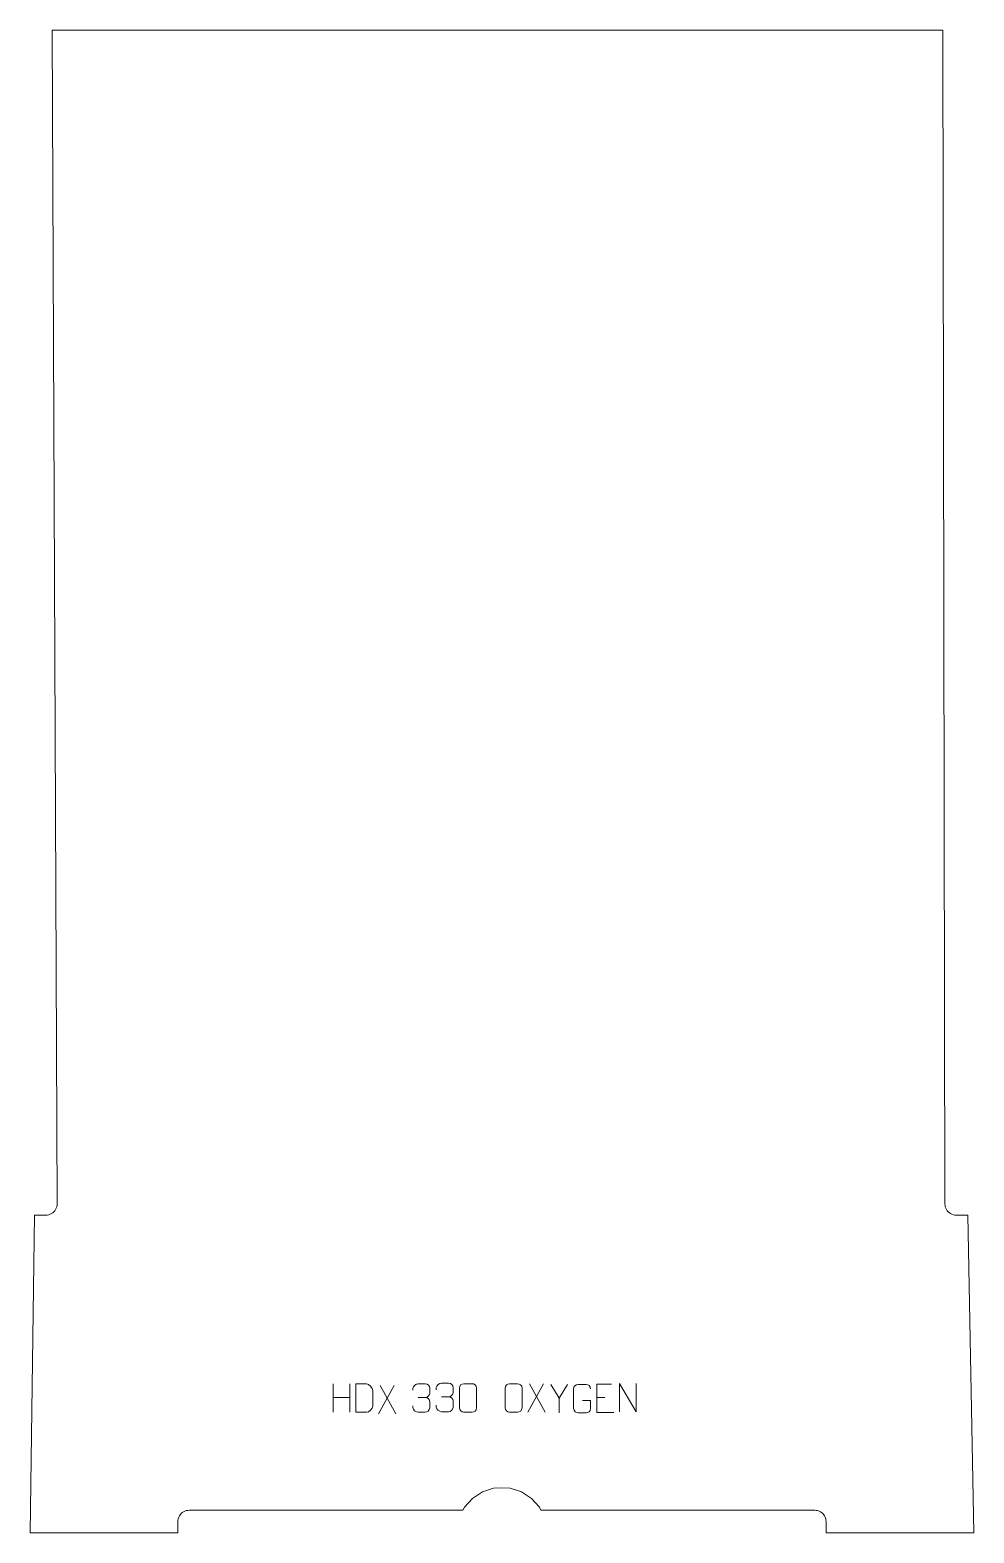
# Model space of a CAD drawing. Header units: millimetres. Extents: x -413 to 414, y -1100 to 216.
import ezdxf

# ---------------------------------------------------------------- set-up
doc = ezdxf.new("R2010")
doc.units = ezdxf.units.MM
doc.header["$MEASUREMENT"] = 0
doc.layers.add('layer 1', color=7, linetype='Continuous')

msp = doc.modelspace()

# ---------------------------------------------------------------- linework, layer by layer
at = {"layer": 'layer 1', "color": 242, "lineweight": 9}
msp.add_open_spline([(408.4243, -821.6573), (408.4243, -821.6573), (413.8799, -1099.9994), (413.8799, -1099.9994), (413.8799, -1099.9994), (413.8799, -1099.9994), (284.377, -1099.9994), (284.377, -1099.9994), (284.377, -1099.9994), (284.377, -1099.9994), (284.3561, -1090.0661), (284.3561, -1090.0661), (284.3561, -1090.0661), (284.3561, -1090.0661), (284.2681, -1088.7703), (284.2681, -1088.7703), (284.2681, -1088.7703), (284.2681, -1088.7703), (284.0113, -1087.4958), (284.0113, -1087.4958), (284.0113, -1087.4958), (284.0113, -1087.4958), (283.5907, -1086.265), (283.5907, -1086.265), (283.5907, -1086.265), (283.5907, -1086.265), (283.011, -1085.1005), (283.011, -1085.1005), (283.011, -1085.1005), (283.011, -1085.1005), (282.2849, -1084.0199), (282.2849, -1084.0199), (282.2849, -1084.0199), (282.2849, -1084.0199), (281.4236, -1083.0424), (281.4236, -1083.0424), (281.4236, -1083.0424), (281.4236, -1083.0424), (280.4417, -1082.1864), (280.4417, -1082.1864), (280.4417, -1082.1864), (280.4417, -1082.1864), (279.3577, -1081.4637), (279.3577, -1081.4637), (279.3577, -1081.4637), (279.3577, -1081.4637), (278.1876, -1080.8897), (278.1876, -1080.8897), (278.1876, -1080.8897), (278.1876, -1080.8897), (276.9527, -1080.4722), (276.9527, -1080.4722), (276.9527, -1080.4722), (276.9527, -1080.4722), (275.6735, -1080.2189), (275.6735, -1080.2189), (275.6735, -1080.2189), (275.6735, -1080.2189), (274.3734, -1080.133), (274.3734, -1080.133), (274.3734, -1080.133), (274.3734, -1080.133), (34.5942, -1080.133), (34.5942, -1080.133), (34.5942, -1080.133), (34.5942, -1080.133), (33.2017, -1077.436), (33.2017, -1077.436), (33.2017, -1077.436), (33.2017, -1077.436), (26.2046, -1069.7403), (26.2046, -1069.7403), (26.2046, -1069.7403), (26.2046, -1069.7403), (17.4536, -1064.106), (17.4536, -1064.106), (17.4536, -1064.106), (17.4536, -1064.106), (7.5446, -1060.9177), (7.5446, -1060.9177), (7.5446, -1060.9177), (7.5446, -1060.9177), (0.3513, -1060.5552), (0.3513, -1060.5552), (0.3513, -1060.5552), (0.3513, -1060.5552), (-6.8394, -1060.9177), (-6.8394, -1060.9177), (-6.8394, -1060.9177), (-6.8394, -1060.9177), (-16.7297, -1064.106), (-16.7297, -1064.106), (-16.7297, -1064.106), (-16.7297, -1064.106), (-25.4479, -1069.7403), (-25.4479, -1069.7403), (-25.4479, -1069.7403), (-25.4479, -1069.7403), (-32.3997, -1077.436), (-32.3997, -1077.436), (-32.3997, -1077.436), (-32.3997, -1077.436), (-33.7757, -1080.133), (-33.7757, -1080.133), (-33.7757, -1080.133), (-33.7757, -1080.133), (-273.5549, -1080.133), (-273.5549, -1080.133), (-273.5549, -1080.133), (-273.5549, -1080.133), (-274.855, -1080.2189), (-274.855, -1080.2189), (-274.855, -1080.2189), (-274.855, -1080.2189), (-276.132, -1080.4722), (-276.132, -1080.4722), (-276.132, -1080.4722), (-276.132, -1080.4722), (-277.3646, -1080.8897), (-277.3646, -1080.8897), (-277.3646, -1080.8897), (-277.3646, -1080.8897), (-278.5314, -1081.4637), (-278.5314, -1081.4637), (-278.5314, -1081.4637), (-278.5314, -1081.4637), (-279.611, -1082.1864), (-279.611, -1082.1864), (-279.611, -1082.1864), (-279.611, -1082.1864), (-280.5882, -1083.0424), (-280.5882, -1083.0424), (-280.5882, -1083.0424), (-280.5882, -1083.0424), (-281.4433, -1084.0199), (-281.4433, -1084.0199), (-281.4433, -1084.0199), (-281.4433, -1084.0199), (-282.1638, -1085.1005), (-282.1638, -1085.1005), (-282.1638, -1085.1005), (-282.1638, -1085.1005), (-282.7356, -1086.265), (-282.7356, -1086.265), (-282.7356, -1086.265), (-282.7356, -1086.265), (-283.1488, -1087.4958), (-283.1488, -1087.4958), (-283.1488, -1087.4958), (-283.1488, -1087.4958), (-283.3989, -1088.7703), (-283.3989, -1088.7703), (-283.3989, -1088.7703), (-283.3989, -1088.7703), (-283.4782, -1090.0661), (-283.4782, -1090.0661), (-283.4782, -1090.0661), (-283.4782, -1090.0661), (-283.4408, -1099.9994), (-283.4408, -1099.9994), (-283.4408, -1099.9994), (-283.4408, -1099.9994), (-412.9424, -1099.9994), (-412.9424, -1099.9994), (-412.9424, -1099.9994), (-412.9424, -1099.9994), (-409.1414, -821.6573), (-409.1414, -821.6573), (-409.1414, -821.6573), (-409.1414, -821.6573), (-399.1708, -821.6573), (-399.1708, -821.6573), (-399.1708, -821.6573), (-399.1708, -821.6573), (-397.8707, -821.5714), (-397.8707, -821.5714), (-397.8707, -821.5714), (-397.8707, -821.5714), (-396.5928, -821.3181), (-396.5928, -821.3181), (-396.5928, -821.3181), (-396.5928, -821.3181), (-395.3589, -820.8993), (-395.3589, -820.8993), (-395.3589, -820.8993), (-395.3589, -820.8993), (-394.1921, -820.3244), (-394.1921, -820.3244), (-394.1921, -820.3244), (-394.1921, -820.3244), (-393.11, -819.6005), (-393.11, -819.6005), (-393.11, -819.6005), (-393.11, -819.6005), (-392.1341, -818.7423), (-392.1341, -818.7423), (-392.1341, -818.7423), (-392.1341, -818.7423), (-391.2768, -817.7638), (-391.2768, -817.7638), (-391.2768, -817.7638), (-391.2768, -817.7638), (-390.5576, -816.682), (-390.5576, -816.682), (-390.5576, -816.682), (-390.5576, -816.682), (-389.9857, -815.5153), (-389.9857, -815.5153), (-389.9857, -815.5153), (-389.9857, -815.5153), (-389.5713, -814.2823), (-389.5713, -814.2823), (-389.5713, -814.2823), (-389.5713, -814.2823), (-389.3224, -813.0056), (-389.3224, -813.0056), (-389.3224, -813.0056), (-389.3224, -813.0056), (-389.2431, -811.7077), (-389.2431, -811.7077), (-389.2431, -811.7077), (-389.2431, -811.7077), (-393.5354, 216.3212), (-393.5354, 216.3212), (-393.5354, 216.3212), (-393.5354, 216.3212), (386.6497, 216.4071), (386.6497, 216.4071), (386.6497, 216.4071), (386.6497, 216.4071), (388.4664, -811.7077), (388.4664, -811.7077), (388.4664, -811.7077), (388.4664, -811.7077), (388.5535, -813.0056), (388.5535, -813.0056), (388.5535, -813.0056), (388.5535, -813.0056), (388.8102, -814.2823), (388.8102, -814.2823), (388.8102, -814.2823), (388.8102, -814.2823), (389.2322, -815.5153), (389.2322, -815.5153), (389.2322, -815.5153), (389.2322, -815.5153), (389.8105, -816.682), (389.8105, -816.682), (389.8105, -816.682), (389.8105, -816.682), (390.5376, -817.7638), (390.5376, -817.7638), (390.5376, -817.7638), (390.5376, -817.7638), (391.3992, -818.7423), (391.3992, -818.7423), (391.3992, -818.7423), (391.3992, -818.7423), (392.3808, -819.6005), (392.3808, -819.6005), (392.3808, -819.6005), (392.3808, -819.6005), (393.466, -820.3244), (393.466, -820.3244), (393.466, -820.3244), (393.466, -820.3244), (394.6372, -820.8993), (394.6372, -820.8993), (394.6372, -820.8993), (394.6372, -820.8993), (395.8732, -821.3181), (395.8732, -821.3181), (395.8732, -821.3181), (395.8732, -821.3181), (397.1524, -821.5714), (397.1524, -821.5714), (397.1524, -821.5714), (397.1524, -821.5714), (398.4535, -821.6573), (398.4535, -821.6573), (398.4535, -821.6573), (398.4535, -821.6573), (408.4243, -821.6573), (408.4243, -821.6573)], degree=3, knots=[0, 0, 0, 0, 0.013888889, 0.013888889, 0.013888889, 0.013888889, 0.027777778, 0.027777778, 0.027777778, 0.027777778, 0.041666667, 0.041666667, 0.041666667, 0.041666667, 0.055555556, 0.055555556, 0.055555556, 0.055555556, 0.069444444, 0.069444444, 0.069444444, 0.069444444, 0.083333333, 0.083333333, 0.083333333, 0.083333333, 0.097222222, 0.097222222, 0.097222222, 0.097222222, 0.111111111, 0.111111111, 0.111111111, 0.111111111, 0.125, 0.125, 0.125, 0.125, 0.138888889, 0.138888889, 0.138888889, 0.138888889, 0.152777778, 0.152777778, 0.152777778, 0.152777778, 0.166666667, 0.166666667, 0.166666667, 0.166666667, 0.180555556, 0.180555556, 0.180555556, 0.180555556, 0.194444444, 0.194444444, 0.194444444, 0.194444444, 0.208333333, 0.208333333, 0.208333333, 0.208333333, 0.222222222, 0.222222222, 0.222222222, 0.222222222, 0.236111111, 0.236111111, 0.236111111, 0.236111111, 0.25, 0.25, 0.25, 0.25, 0.263888889, 0.263888889, 0.263888889, 0.263888889, 0.277777778, 0.277777778, 0.277777778, 0.277777778, 0.291666667, 0.291666667, 0.291666667, 0.291666667, 0.305555556, 0.305555556, 0.305555556, 0.305555556, 0.319444444, 0.319444444, 0.319444444, 0.319444444, 0.333333333, 0.333333333, 0.333333333, 0.333333333, 0.347222222, 0.347222222, 0.347222222, 0.347222222, 0.361111111, 0.361111111, 0.361111111, 0.361111111, 0.375, 0.375, 0.375, 0.375, 0.388888889, 0.388888889, 0.388888889, 0.388888889, 0.402777778, 0.402777778, 0.402777778, 0.402777778, 0.416666667, 0.416666667, 0.416666667, 0.416666667, 0.430555556, 0.430555556, 0.430555556, 0.430555556, 0.444444444, 0.444444444, 0.444444444, 0.444444444, 0.458333333, 0.458333333, 0.458333333, 0.458333333, 0.472222222, 0.472222222, 0.472222222, 0.472222222, 0.486111111, 0.486111111, 0.486111111, 0.486111111, 0.5, 0.5, 0.5, 0.5, 0.513888889, 0.513888889, 0.513888889, 0.513888889, 0.527777778, 0.527777778, 0.527777778, 0.527777778, 0.541666667, 0.541666667, 0.541666667, 0.541666667, 0.555555556, 0.555555556, 0.555555556, 0.555555556, 0.569444444, 0.569444444, 0.569444444, 0.569444444, 0.583333333, 0.583333333, 0.583333333, 0.583333333, 0.597222222, 0.597222222, 0.597222222, 0.597222222, 0.611111111, 0.611111111, 0.611111111, 0.611111111, 0.625, 0.625, 0.625, 0.625, 0.638888889, 0.638888889, 0.638888889, 0.638888889, 0.652777778, 0.652777778, 0.652777778, 0.652777778, 0.666666667, 0.666666667, 0.666666667, 0.666666667, 0.680555556, 0.680555556, 0.680555556, 0.680555556, 0.694444444, 0.694444444, 0.694444444, 0.694444444, 0.708333333, 0.708333333, 0.708333333, 0.708333333, 0.722222222, 0.722222222, 0.722222222, 0.722222222, 0.736111111, 0.736111111, 0.736111111, 0.736111111, 0.75, 0.75, 0.75, 0.75, 0.763888889, 0.763888889, 0.763888889, 0.763888889, 0.777777778, 0.777777778, 0.777777778, 0.777777778, 0.791666667, 0.791666667, 0.791666667, 0.791666667, 0.805555556, 0.805555556, 0.805555556, 0.805555556, 0.819444444, 0.819444444, 0.819444444, 0.819444444, 0.833333333, 0.833333333, 0.833333333, 0.833333333, 0.847222222, 0.847222222, 0.847222222, 0.847222222, 0.861111111, 0.861111111, 0.861111111, 0.861111111, 0.875, 0.875, 0.875, 0.875, 0.888888889, 0.888888889, 0.888888889, 0.888888889, 0.902777778, 0.902777778, 0.902777778, 0.902777778, 0.916666667, 0.916666667, 0.916666667, 0.916666667, 0.930555556, 0.930555556, 0.930555556, 0.930555556, 0.944444444, 0.944444444, 0.944444444, 0.944444444, 0.958333333, 0.958333333, 0.958333333, 0.958333333, 0.972222222, 0.972222222, 0.972222222, 0.972222222, 1, 1, 1, 1], dxfattribs=at)
at = {"layer": 'layer 1', "color": 250, "lineweight": 9}
for points in [[(-147.5608, -969.3858), (-147.5608, -969.3858), (-147.5608, -994.1633), (-147.5608, -994.1633)], [(-132.9175, -969.3858), (-132.9175, -969.3858), (-132.9175, -994.3393), (-132.9175, -994.3393)], [(-94.0889, -970.7195), (-94.0889, -970.7195), (-107.8295, -995.6153), (-107.8295, -995.6153)], [(-106.3749, -970.7195), (-106.3749, -970.7195), (-92.6343, -995.673), (-92.6343, -995.673)], [(36.7906, -969.2912), (36.7906, -969.2912), (23.05, -994.187), (23.05, -994.187)], [(24.5046, -969.2912), (24.5046, -969.2912), (38.2452, -994.2447), (38.2452, -994.2447)], [(50.6397, -981.8562), (50.6397, -981.8562), (43.3188, -969.9575), (43.3188, -969.9575)], [(-147.5608, -981.2681), (-147.5608, -981.2681), (-132.9175, -981.2677), (-132.9175, -981.2677)], [(-72.8939, -981.3153), (-72.8939, -981.3153), (-66.6975, -981.3153), (-66.6975, -981.3153)], [(-52.4506, -980.768), (-52.4506, -980.768), (-46.2542, -980.768), (-46.2542, -980.768)], [(83.4723, -981.4343), (83.4723, -981.4343), (90.6404, -981.4343), (90.6404, -981.4343)]]:
    msp.add_open_spline(points, degree=3, dxfattribs=at)
for points, knots in [([(-127.6314, -994.3112), (-125.2996, -994.3108), (-120.3494, -994.3348), (-118.0179, -994.3351), (-118.0179, -994.3351), (-116.0929, -994.4405), (-112.7743, -990.8989), (-112.7855, -988.8816), (-112.7855, -988.8816), (-112.7859, -983.1115), (-112.7859, -980.9418), (-112.7855, -975.1725), (-112.7855, -975.1725), (-112.7898, -973.0344), (-116.1643, -969.3743), (-118.3167, -969.3878), (-118.3167, -969.3878), (-120.6424, -969.3878), (-125.3667, -969.3878), (-127.6928, -969.3878), (-127.6928, -969.3878), (-127.6924, -975.1347), (-127.6311, -988.5639), (-127.6314, -994.3112)], [0, 0, 0, 0, 0.142857143, 0.142857143, 0.142857143, 0.142857143, 0.285714286, 0.285714286, 0.285714286, 0.285714286, 0.428571429, 0.428571429, 0.428571429, 0.428571429, 0.571428571, 0.571428571, 0.571428571, 0.571428571, 0.714285714, 0.714285714, 0.714285714, 0.714285714, 1, 1, 1, 1]), ([(-77.6036, -975.0701), (-77.6036, -975.0701), (-77.6036, -973.2129), (-77.6036, -973.2129), (-77.6036, -973.2129), (-77.6179, -971.471), (-74.9534, -969.3529), (-72.8943, -969.3756), (-72.8943, -969.3756), (-70.8302, -969.3756), (-68.7662, -969.3756), (-66.7025, -969.3756), (-66.7025, -969.3756), (-64.508, -969.3668), (-62.9097, -971.2136), (-62.8653, -973.1257), (-62.8653, -973.1257), (-62.8657, -974.5608), (-62.8657, -975.9959), (-62.8653, -977.4314), (-62.8653, -977.4314), (-62.9139, -979.0849), (-64.5165, -981.3149), (-66.7148, -981.3049), (-66.7148, -981.3049), (-64.5111, -981.3161), (-62.9031, -983.1193), (-62.8491, -985.1788), (-62.8491, -985.1788), (-62.8495, -986.9635), (-62.8495, -988.7482), (-62.8491, -990.5333), (-62.8491, -990.5333), (-62.839, -992.5947), (-64.8939, -994.3578), (-66.7148, -994.3497), (-66.7148, -994.3497), (-68.7801, -994.3494), (-70.8453, -994.3494), (-72.9109, -994.3497), (-72.9109, -994.3497), (-75.0795, -994.3382), (-77.6105, -991.938), (-77.6291, -990.4762), (-77.6291, -990.4762), (-77.6291, -990.4762), (-77.6291, -988.5676), (-77.6291, -988.5676)], [0, 0, 0, 0, 0.076923077, 0.076923077, 0.076923077, 0.076923077, 0.153846154, 0.153846154, 0.153846154, 0.153846154, 0.230769231, 0.230769231, 0.230769231, 0.230769231, 0.307692308, 0.307692308, 0.307692308, 0.307692308, 0.384615385, 0.384615385, 0.384615385, 0.384615385, 0.461538462, 0.461538462, 0.461538462, 0.461538462, 0.538461538, 0.538461538, 0.538461538, 0.538461538, 0.615384615, 0.615384615, 0.615384615, 0.615384615, 0.692307692, 0.692307692, 0.692307692, 0.692307692, 0.769230769, 0.769230769, 0.769230769, 0.769230769, 0.846153846, 0.846153846, 0.846153846, 0.846153846, 1, 1, 1, 1]), ([(-57.1603, -974.5228), (-57.1603, -974.5228), (-57.1603, -972.6656), (-57.1603, -972.6656), (-57.1603, -972.6656), (-57.1746, -970.9237), (-54.5101, -968.8056), (-52.451, -968.8283), (-52.451, -968.8283), (-50.3869, -968.8283), (-48.3229, -968.8283), (-46.2592, -968.8283), (-46.2592, -968.8283), (-44.0647, -968.8195), (-42.4664, -970.6663), (-42.422, -972.5784), (-42.422, -972.5784), (-42.4224, -974.0135), (-42.4224, -975.4486), (-42.422, -976.8841), (-42.422, -976.8841), (-42.4706, -978.5376), (-44.0732, -980.7676), (-46.2715, -980.7576), (-46.2715, -980.7576), (-44.0678, -980.7688), (-42.4598, -982.572), (-42.4058, -984.6315), (-42.4058, -984.6315), (-42.4062, -986.4162), (-42.4062, -988.2009), (-42.4058, -989.986), (-42.4058, -989.986), (-42.3957, -992.0474), (-44.4506, -993.8105), (-46.2715, -993.8024), (-46.2715, -993.8024), (-48.3368, -993.8021), (-50.402, -993.8021), (-52.4676, -993.8024), (-52.4676, -993.8024), (-54.6362, -993.7909), (-57.1672, -991.3907), (-57.1858, -989.9289), (-57.1858, -989.9289), (-57.1858, -989.9289), (-57.1858, -988.0203), (-57.1858, -988.0203)], [0, 0, 0, 0, 0.076923077, 0.076923077, 0.076923077, 0.076923077, 0.153846154, 0.153846154, 0.153846154, 0.153846154, 0.230769231, 0.230769231, 0.230769231, 0.230769231, 0.307692308, 0.307692308, 0.307692308, 0.307692308, 0.384615385, 0.384615385, 0.384615385, 0.384615385, 0.461538462, 0.461538462, 0.461538462, 0.461538462, 0.538461538, 0.538461538, 0.538461538, 0.538461538, 0.615384615, 0.615384615, 0.615384615, 0.615384615, 0.692307692, 0.692307692, 0.692307692, 0.692307692, 0.769230769, 0.769230769, 0.769230769, 0.769230769, 0.846153846, 0.846153846, 0.846153846, 0.846153846, 1, 1, 1, 1]), ([(-32.9331, -969.2687), (-30.567, -969.2687), (-28.2005, -969.2687), (-25.834, -969.2687), (-25.834, -969.2687), (-23.8535, -969.2331), (-21.8275, -970.7274), (-21.8004, -973.1695), (-21.8004, -973.1695), (-21.8008, -978.9269), (-21.8008, -984.6847), (-21.8004, -990.4429), (-21.8004, -990.4429), (-21.9425, -992.7705), (-23.6489, -994.2528), (-25.834, -994.2636), (-25.834, -994.2636), (-28.2064, -994.2632), (-30.5788, -994.2632), (-32.9508, -994.2636), (-32.9508, -994.2636), (-34.9093, -994.3692), (-36.9157, -992.4813), (-36.9043, -990.4603), (-36.9043, -990.4603), (-36.9039, -984.6797), (-36.9039, -978.8994), (-36.9043, -973.1196), (-36.9043, -973.1196), (-36.9, -970.9776), (-35.1229, -969.2551), (-32.9331, -969.2687)], [0, 0, 0, 0, 0.111111111, 0.111111111, 0.111111111, 0.111111111, 0.222222222, 0.222222222, 0.222222222, 0.222222222, 0.333333333, 0.333333333, 0.333333333, 0.333333333, 0.444444444, 0.444444444, 0.444444444, 0.444444444, 0.555555556, 0.555555556, 0.555555556, 0.555555556, 0.666666667, 0.666666667, 0.666666667, 0.666666667, 0.777777778, 0.777777778, 0.777777778, 0.777777778, 1, 1, 1, 1]), ([(7.128, -969.2915), (9.4537, -969.2915), (11.7798, -969.2915), (14.1059, -969.2915), (14.1059, -969.2915), (16.0525, -969.2559), (18.0439, -970.7475), (18.0706, -973.1851), (18.0706, -973.1851), (18.0702, -978.932), (18.0702, -984.6793), (18.0706, -990.427), (18.0706, -990.427), (17.9308, -992.7504), (16.2536, -994.23), (14.1059, -994.2408), (14.1059, -994.2408), (11.774, -994.2404), (9.4421, -994.2404), (7.1106, -994.2408), (7.1106, -994.2408), (5.1856, -994.3462), (3.2135, -992.4617), (3.2247, -990.4444), (3.2247, -990.4444), (3.225, -984.6743), (3.225, -978.9046), (3.2247, -973.1353), (3.2247, -973.1353), (3.2289, -970.9972), (4.9756, -969.278), (7.128, -969.2915)], [0, 0, 0, 0, 0.111111111, 0.111111111, 0.111111111, 0.111111111, 0.222222222, 0.222222222, 0.222222222, 0.222222222, 0.333333333, 0.333333333, 0.333333333, 0.333333333, 0.444444444, 0.444444444, 0.444444444, 0.444444444, 0.555555556, 0.555555556, 0.555555556, 0.555555556, 0.666666667, 0.666666667, 0.666666667, 0.666666667, 0.777777778, 0.777777778, 0.777777778, 0.777777778, 1, 1, 1, 1]), ([(57.9621, -969.9575), (57.9621, -969.9575), (50.6397, -981.8562), (50.6397, -981.8562), (50.6397, -981.8562), (50.6397, -981.8562), (50.6404, -994.9111), (50.6404, -994.9111)], [0, 0, 0, 0, 0.333333333, 0.333333333, 0.333333333, 0.333333333, 1, 1, 1, 1]), ([(70.8953, -983.9253), (70.8953, -983.9253), (78.0634, -983.9253), (78.0634, -983.9253), (78.0634, -983.9253), (78.0634, -983.9253), (78.0634, -991.0934), (78.0634, -991.0934), (78.0634, -991.0934), (77.9237, -993.4168), (76.2465, -994.8964), (74.0987, -994.9072), (74.0987, -994.9072), (71.7669, -994.9068), (69.4349, -994.9068), (67.1034, -994.9072), (67.1034, -994.9072), (65.1785, -995.0126), (63.2063, -993.1281), (63.2175, -991.1108), (63.2175, -991.1108), (63.2179, -985.3407), (63.2179, -979.571), (63.2175, -973.8017), (63.2175, -973.8017), (63.2217, -971.6636), (64.9685, -969.9444), (67.1208, -969.9578), (67.1208, -969.9578), (69.4465, -969.9578), (71.7726, -969.9578), (74.0987, -969.9578), (74.0987, -969.9578), (76.0454, -969.9224), (78.0368, -971.4139), (78.0634, -973.8516)], [0, 0, 0, 0, 0.1, 0.1, 0.1, 0.1, 0.2, 0.2, 0.2, 0.2, 0.3, 0.3, 0.3, 0.3, 0.4, 0.4, 0.4, 0.4, 0.5, 0.5, 0.5, 0.5, 0.6, 0.6, 0.6, 0.6, 0.7, 0.7, 0.7, 0.7, 0.8, 0.8, 0.8, 0.8, 1, 1, 1, 1]), ([(96.3462, -969.5546), (96.3462, -969.5546), (83.4723, -969.5546), (83.4723, -969.5546), (83.4723, -969.5546), (83.4723, -969.5546), (83.4723, -994.5082), (83.4723, -994.5082), (83.4723, -994.5082), (83.4723, -994.5082), (98.3381, -994.5082), (98.3381, -994.5082)], [0, 0, 0, 0, 0.25, 0.25, 0.25, 0.25, 0.5, 0.5, 0.5, 0.5, 1, 1, 1, 1]), ([(103.313, -993.911), (103.313, -993.911), (103.313, -968.9575), (103.313, -968.9575), (103.313, -968.9575), (103.313, -968.9575), (117.9678, -993.911), (117.9678, -993.911), (117.9678, -993.911), (117.9678, -993.911), (117.9678, -968.9575), (117.9678, -968.9575)], [0, 0, 0, 0, 0.25, 0.25, 0.25, 0.25, 0.5, 0.5, 0.5, 0.5, 1, 1, 1, 1])]:
    msp.add_open_spline(points, degree=3, knots=knots, dxfattribs=at)

doc.saveas('drawing.dxf')
